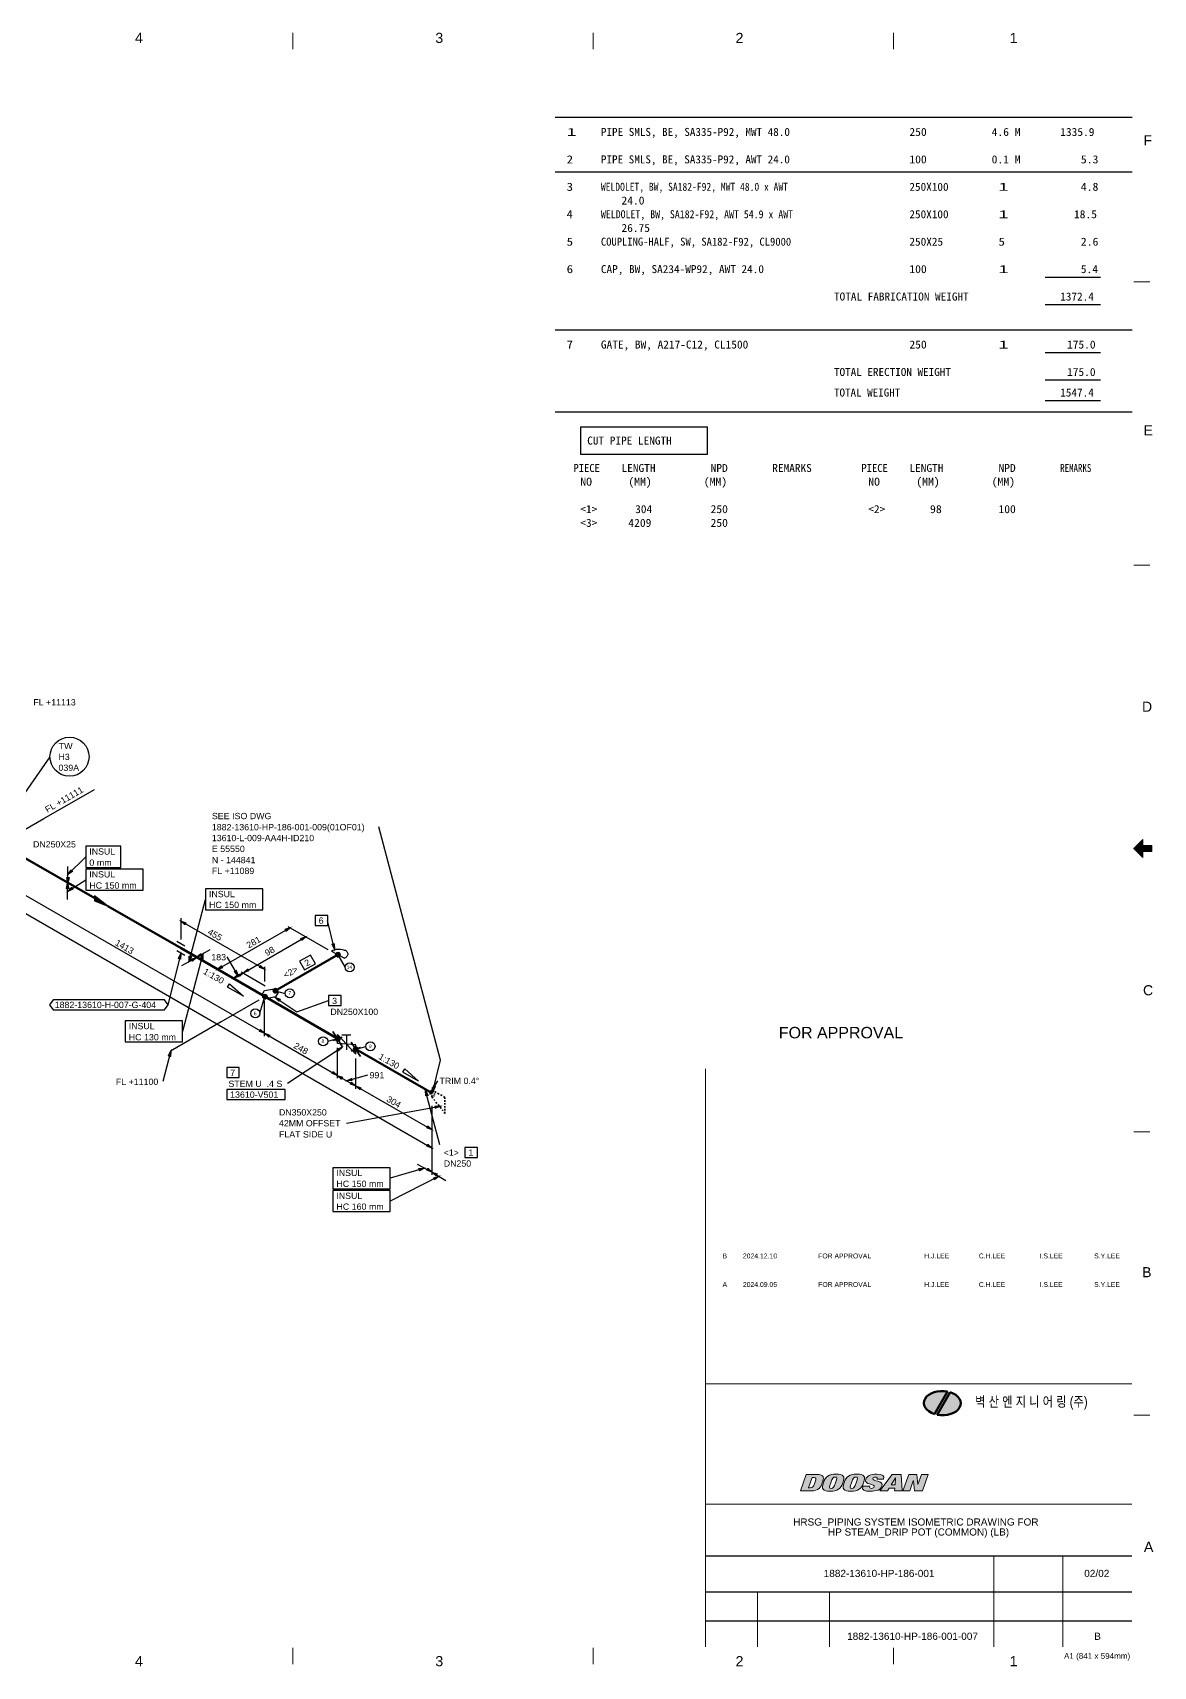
# Model space of a CAD drawing. Header units: inches. Extents: x 18 to 823, y 11 to 584.
# Drawn here: x 431 to 823, y 11 to 583 of the extents above; entities that cross this region are included whole.
import ezdxf
from ezdxf.enums import TextEntityAlignment as Align

# ---------------------------------------------------------------- set-up
doc = ezdxf.new("R2010")
doc.units = ezdxf.units.IN
doc.header["$MEASUREMENT"] = 0
for name, color, linetype in [('BG 0 -1', 7, 'Continuous'), ('BG happy form$0$TITLE-BOX', 7, 'Continuous'), ('BG VPORT', 7, 'Continuous'), ('DIMLINES', 7, 'Continuous'), ('DIMTEXT', 7, 'Continuous'), ('FITTINGS', 7, 'Continuous'), ('FRAME', 7, 'Continuous'), ('ISOTEXT', 7, 'Continuous'), ('MATLIST', 7, 'Continuous'), ('PIPE', 7, 'Continuous'), ('WELDS', 7, 'Continuous')]:
    doc.layers.add(name, color=color, linetype=linetype)
doc.styles.add('Arial', font='arial.ttf')
doc.styles.add('txt.shx', font='txt')

msp = doc.modelspace()

# ---------------------------------------------------------------- hatches: boundary and pattern name
at = {"layer": 'BG 0 -1', "linetype": 'ByBlock'}
for color, points in [(5, [(751.35, 107.39), (751.13, 107.43), (750.91, 107.47), (750.69, 107.5), (750.47, 107.52), (750.25, 107.54), (750.02, 107.56), (749.8, 107.57), (749.57, 107.57), (749.35, 107.57), (749.12, 107.57), (748.9, 107.56), (748.68, 107.54), (748.45, 107.52), (748.23, 107.5), (748.01, 107.47), (747.79, 107.43), (747.58, 107.39), (747.37, 107.35), (747.16, 107.3), (746.95, 107.24), (746.74, 107.18), (746.54, 107.12), (746.34, 107.05), (746.15, 106.98), (745.96, 106.9), (745.78, 106.82), (745.6, 106.73), (745.42, 106.64), (745.25, 106.55), (745.08, 106.45), (744.92, 106.35), (744.77, 106.24), (744.62, 106.13), (744.48, 106.02), (744.34, 105.91), (744.21, 105.79), (744.08, 105.67), (743.97, 105.54), (743.86, 105.41), (743.75, 105.28), (743.65, 105.15), (743.56, 105.02), (743.48, 104.88), (743.41, 104.74), (743.34, 104.6), (743.28, 104.46), (743.23, 104.32), (743.18, 104.18), (743.14, 104.03), (743.11, 103.89), (743.09, 103.74), (743.08, 103.59), (743.07, 103.45), (743.07, 103.3), (743.08, 103.15), (743.1, 103.01), (743.12, 102.86), (743.16, 102.71), (743.2, 102.57), (743.24, 102.42), (743.3, 102.28), (743.36, 102.14), (743.43, 102), (743.51, 101.86), (743.6, 101.72), (743.69, 101.59), (743.79, 101.45), (743.9, 101.32), (744.01, 101.2), (744.13, 101.07), (744.26, 100.95), (744.39, 100.83), (744.53, 100.71), (744.67, 100.6), (744.82, 100.49), (744.98, 100.38), (745.14, 100.28), (745.31, 100.18), (745.48, 100.08), (745.66, 99.99), (745.84, 99.9), (746.03, 99.82), (746.22, 99.74), (746.42, 99.66), (746.62, 99.59), (746.82, 99.53)]), (80, [(747.78, 99.29), (748, 99.25), (748.22, 99.21), (748.44, 99.18), (748.66, 99.16), (748.89, 99.14), (749.11, 99.12), (749.34, 99.11), (749.57, 99.11), (749.79, 99.11), (750.02, 99.12), (750.25, 99.13), (750.47, 99.14), (750.69, 99.17), (750.92, 99.19), (751.14, 99.23), (751.35, 99.26), (751.57, 99.3), (751.78, 99.35), (752, 99.4), (752.2, 99.46), (752.41, 99.52), (752.61, 99.59), (752.81, 99.66), (753, 99.73), (753.19, 99.81), (753.37, 99.9), (753.56, 99.99), (753.73, 100.08), (753.9, 100.17), (754.06, 100.27), (754.22, 100.38), (754.38, 100.49), (754.52, 100.6), (754.67, 100.71), (754.8, 100.83), (754.93, 100.95), (755.05, 101.07), (755.17, 101.2), (755.28, 101.33), (755.38, 101.46), (755.47, 101.6), (755.56, 101.73), (755.64, 101.87), (755.71, 102.01), (755.77, 102.15), (755.83, 102.29), (755.88, 102.44), (755.92, 102.58), (755.95, 102.73), (755.98, 102.88), (756, 103.02), (756.01, 103.17), (756.01, 103.32), (756, 103.47), (755.99, 103.62), (755.97, 103.76), (755.94, 103.91), (755.9, 104.06), (755.86, 104.2), (755.8, 104.35), (755.74, 104.49), (755.67, 104.63), (755.6, 104.77), (755.51, 104.91), (755.42, 105.05), (755.33, 105.18), (755.22, 105.32), (755.11, 105.45), (754.99, 105.57), (754.86, 105.7), (754.73, 105.82), (754.59, 105.94), (754.45, 106.05), (754.3, 106.17), (754.14, 106.27), (753.98, 106.38), (753.81, 106.48), (753.64, 106.58), (753.46, 106.67), (753.28, 106.76), (753.09, 106.85), (752.9, 106.93), (752.71, 107), (752.51, 107.08), (752.3, 107.14)])]:
    msp.add_hatch(color=color, dxfattribs=at).paths.add_polyline_path(points)
at = {"layer": 'BG 0 -1', "linetype": 'ByBlock', "true_color": 0x005bac}
h = msp.add_hatch(color=154, dxfattribs=at)
edge = h.paths.add_edge_path()
edge.add_spline(control_points=[(705.5, 78.38), (705.5, 78.38), (701.87, 78.38), (701.87, 78.38), (701.87, 78.38), (699.83, 72.62), (699.83, 72.62), (699.83, 72.62), (703.46, 72.62), (703.46, 72.62), (706.35, 72.62), (706.99, 73.99), (707.52, 75.5), (708.06, 77.01), (708.39, 78.38), (705.5, 78.38)], knot_values=[0, 0, 0, 0, 1, 1, 1, 2, 2, 2, 3, 3, 3, 4, 4, 4, 5, 5, 5, 5], degree=3, periodic=1)
edge = h.paths.add_edge_path(flags=0)
edge.add_spline(control_points=[(704.94, 75.5), (704.39, 73.94), (704.18, 73.7), (703.21, 73.7), (703.21, 73.7), (702.71, 73.7), (702.71, 73.7), (702.71, 73.7), (703.99, 77.3), (703.99, 77.3), (703.99, 77.3), (704.49, 77.3), (704.49, 77.3), (705.46, 77.3), (705.49, 77.06), (704.94, 75.5)], knot_values=[0, 0, 0, 0, 1, 1, 1, 2, 2, 2, 3, 3, 3, 4, 4, 4, 5, 5, 5, 5], degree=3, periodic=1)
h = msp.add_hatch(color=154, dxfattribs=at)
edge = h.paths.add_edge_path()
edge.add_spline(control_points=[(712.37, 78.49), (709.82, 78.49), (708.65, 77.65), (707.88, 75.5), (707.12, 73.34), (707.7, 72.5), (710.25, 72.5), (712.81, 72.5), (713.98, 73.34), (714.74, 75.5), (715.51, 77.65), (714.93, 78.49), (712.37, 78.49)], knot_values=[0, 0, 0, 0, 1, 1, 1, 2, 2, 2, 3, 3, 3, 4, 4, 4, 4], degree=3, periodic=1)
edge = h.paths.add_edge_path(flags=0)
edge.add_spline(control_points=[(712.16, 75.5), (711.61, 73.94), (711.38, 73.52), (710.61, 73.52), (709.85, 73.52), (709.91, 73.94), (710.47, 75.5), (711.02, 77.06), (711.25, 77.48), (712.01, 77.48), (712.78, 77.48), (712.71, 77.06), (712.16, 75.5)], knot_values=[0, 0, 0, 0, 1, 1, 1, 2, 2, 2, 3, 3, 3, 4, 4, 4, 4], degree=3, periodic=1)
h = msp.add_hatch(color=154, dxfattribs=at)
edge = h.paths.add_edge_path()
edge.add_spline(control_points=[(719.61, 78.49), (717.05, 78.49), (715.88, 77.65), (715.12, 75.5), (714.35, 73.34), (714.93, 72.5), (717.49, 72.5), (720.05, 72.5), (721.22, 73.34), (721.98, 75.5), (722.74, 77.65), (722.17, 78.49), (719.61, 78.49)], knot_values=[0, 0, 0, 0, 1, 1, 1, 2, 2, 2, 3, 3, 3, 4, 4, 4, 4], degree=3, periodic=1)
edge = h.paths.add_edge_path(flags=0)
edge.add_spline(control_points=[(719.4, 75.5), (718.85, 73.94), (718.62, 73.52), (717.85, 73.52), (717.08, 73.52), (717.15, 73.94), (717.7, 75.5), (718.25, 77.06), (718.48, 77.48), (719.25, 77.48), (720.02, 77.48), (719.95, 77.06), (719.4, 75.5)], knot_values=[0, 0, 0, 0, 1, 1, 1, 2, 2, 2, 3, 3, 3, 4, 4, 4, 4], degree=3, periodic=1)
h = msp.add_hatch(color=154, dxfattribs=at)
edge = h.paths.add_edge_path()
edge.add_spline(control_points=[(728.37, 74.28), (729.11, 76.39), (724.82, 75.83), (725.23, 76.97), (725.32, 77.23), (725.65, 77.48), (726.19, 77.48), (726.67, 77.48), (726.8, 77.19), (726.68, 76.85), (726.68, 76.85), (726.63, 76.72), (726.63, 76.72), (726.63, 76.72), (728.97, 76.72), (728.97, 76.72), (729.41, 77.95), (728.67, 78.49), (726.49, 78.49), (724.38, 78.49), (723.12, 77.86), (722.71, 76.69), (721.98, 74.65), (726.11, 75.22), (725.71, 74.08), (725.6, 73.76), (725.22, 73.52), (724.71, 73.52), (724.22, 73.52), (723.95, 73.7), (724.12, 74.19), (724.12, 74.19), (724.17, 74.33), (724.17, 74.33), (724.17, 74.33), (721.75, 74.33), (721.75, 74.33), (721.75, 74.33), (721.68, 74.13), (721.68, 74.13), (721.25, 72.93), (722.26, 72.5), (724.33, 72.5), (726.54, 72.5), (727.93, 73.05), (728.37, 74.28)], knot_values=[0, 0, 0, 0, 1, 1, 1, 2, 2, 2, 3, 3, 3, 4, 4, 4, 5, 5, 5, 6, 6, 6, 7, 7, 7, 8, 8, 8, 9, 9, 9, 10, 10, 10, 11, 11, 11, 12, 12, 12, 13, 13, 13, 14, 14, 14, 15, 15, 15, 15], degree=3, periodic=1)
h = msp.add_hatch(color=154, dxfattribs=at)
h.paths.add_polyline_path([(732, 78.38), (727.62, 72.62), (730.29, 72.62), (730.9, 73.62), (732.89, 73.62), (732.79, 72.62), (735.45, 72.62), (735.15, 78.38)])
h.paths.add_polyline_path([(732.99, 74.76), (731.59, 74.76), (733.15, 77.2), (733.17, 77.2)], flags=0)
msp.add_hatch(color=154, dxfattribs=at).paths.add_polyline_path([(742.24, 78.38), (740.99, 74.83), (740.96, 74.83), (740.6, 78.38), (737.8, 78.38), (735.76, 72.62), (738.1, 72.62), (739.36, 76.18), (739.39, 76.18), (739.8, 72.62), (742.54, 72.62), (744.59, 78.38)])
at = {"layer": 'DIMLINES', "linetype": 'Continuous'}
for points in [[(443, 287.24), (443.4, 285.32), (443.8, 287.24)], [(444.52, 289.88), (443.4, 288.28), (445, 289.4)], [(443.72, 283.4), (443.32, 285.32), (442.92, 283.4)], [(444.68, 283.8), (443.32, 282.44), (445.16, 283.16)], [(484.68, 271.48), (482.84, 272.12), (484.28, 270.84)], [(519.88, 268.52), (521.32, 269.8), (519.48, 269.16)], [(525.4, 265.32), (526.84, 266.6), (525, 265.96)], [(485.88, 259.8), (485.8, 257.88), (486.68, 259.64)], [(487, 258.04), (488.44, 259.32), (486.6, 258.68)], [(489.8, 260.6), (488.36, 259.32), (490.2, 259.96)], [(490.6, 258.68), (490.68, 260.6), (489.8, 258.84)], [(497.08, 256.36), (495.64, 255.08), (497.48, 255.72)], [(502.52, 253.08), (501.24, 251.96), (502.84, 252.52)], [(501.72, 254.36), (503, 252.92), (502.36, 254.76)], [(503.56, 252.76), (504.84, 253.88), (503.24, 253.32)], [(506.28, 255.24), (504.84, 253.96), (506.68, 254.6)], [(510.44, 255.8), (512.28, 255.16), (510.84, 256.44)], [(510.44, 233.4), (512.28, 232.76), (510.84, 234.04)], [(514.04, 232.12), (512.2, 232.76), (513.64, 231.48)], [(535.96, 218.68), (537.8, 218.04), (536.36, 219.32)], [(539.48, 217.4), (537.64, 218.04), (539.08, 216.76)], [(542.68, 217), (540.92, 216.12), (542.84, 216.28)], [(542.28, 215), (544.12, 214.36), (542.68, 215.64)], [(545.96, 213.72), (544.12, 214.36), (545.56, 213.08)], [(569.08, 199.64), (570.92, 199), (569.48, 200.28)], [(569.08, 193.24), (570.92, 192.6), (569.48, 193.88)], [(566.44, 184.68), (568.2, 185.56), (566.28, 185.4)], [(569.08, 184.84), (570.92, 184.2), (569.48, 185.48)], [(572.68, 183.56), (570.84, 184.2), (572.28, 182.92)], [(571.88, 181.56), (573.4, 182.76), (571.56, 182.2)]]:
    msp.add_hatch(color=2, dxfattribs=at).paths.add_polyline_path(points)
at = {"layer": 'ISOTEXT', "linetype": 'Continuous'}
for points in [[(535.88, 263.96), (536.68, 262.2), (536.6, 264.12)], [(482.84, 258.76), (482.92, 260.68), (482.12, 258.92)], [(517.72, 244.68), (515.88, 245.4), (517.24, 244.04)], [(479.32, 224.68), (479.48, 226.6), (478.6, 224.84)], [(538.12, 226.6), (539.48, 227.96), (537.64, 227.24)], [(569.48, 211), (568.6, 212.76), (568.76, 210.84)], [(571.48, 214.44), (570.84, 212.6), (572.12, 214.04)], [(571.08, 213.8), (571, 211.88), (571.8, 213.64)], [(572.04, 206.52), (573.88, 207.24), (571.96, 207.24)]]:
    msp.add_hatch(color=2, dxfattribs=at).paths.add_polyline_path(points)
at = {"layer": 'WELDS', "linetype": 'Continuous'}
h = msp.add_hatch(color=7, dxfattribs=at)
edge = h.paths.add_edge_path()
edge.add_arc((537.96, 260.28), 0.76, 0, 360)
h = msp.add_hatch(color=7, dxfattribs=at)
edge = h.paths.add_edge_path()
edge.add_arc((512.36, 245.56), 0.76, 0, 360)
h = msp.add_hatch(color=7, dxfattribs=at)
edge = h.paths.add_edge_path()
edge.add_arc((516.04, 247.64), 0.76, 0, 360)
h = msp.add_hatch(color=7, dxfattribs=at)
edge = h.paths.add_edge_path()
edge.add_arc((537.88, 230.84), 0.76, 0, 360)
h = msp.add_hatch(color=7, dxfattribs=at)
edge = h.paths.add_edge_path()
edge.add_arc((544.2, 227.16), 0.76, 0, 360)

# ---------------------------------------------------------------- linework, layer by layer
at = {"layer": 'BG 0 -1', "color": 7, "linetype": 'Continuous', "lineweight": 9}
for p, q in [((522.2, 577.17), (522.2, 582.83)), ((627.33, 577.17), (627.33, 582.83)), ((732.45, 577.17), (732.45, 582.83)), ((816.56, 495.71), (822.22, 495.71)), ((816.56, 396.57), (822.22, 396.57)), ((819.72, 300.61), (816.54, 297.43)), ((816.54, 297.43), (819.72, 294.24)), ((819.72, 294.26), (816.55, 297.43)), ((819.72, 294.38), (816.61, 297.5)), ((819.72, 294.51), (816.67, 297.56)), ((819.72, 294.63), (816.74, 297.62)), ((819.72, 294.76), (816.8, 297.68)), ((819.72, 294.88), (816.86, 297.75)), ((819.72, 295.01), (816.92, 297.81)), ((819.72, 295.13), (816.99, 297.87)), ((819.72, 295.26), (817.05, 297.93)), ((819.72, 295.38), (817.11, 298)), ((819.72, 295.51), (817.17, 298.06)), ((819.72, 295.63), (817.24, 298.12)), ((819.72, 295.76), (817.3, 298.18)), ((819.72, 295.88), (817.36, 298.25)), ((819.72, 296.01), (817.42, 298.31)), ((819.72, 296.13), (817.49, 298.37)), ((819.72, 296.26), (817.55, 298.43)), ((819.74, 296.37), (817.61, 298.5)), ((819.87, 296.37), (817.67, 298.56)), ((819.99, 296.37), (817.74, 298.62)), ((820.12, 296.37), (817.8, 298.68)), ((820.24, 296.37), (817.86, 298.75)), ((820.37, 296.37), (817.92, 298.81)), ((820.49, 296.37), (817.99, 298.87)), ((820.62, 296.37), (818.05, 298.93)), ((820.74, 296.37), (818.11, 299)), ((820.87, 296.37), (818.17, 299.06)), ((820.99, 296.37), (818.24, 299.12)), ((821.12, 296.37), (818.3, 299.18)), ((821.24, 296.37), (818.36, 299.25)), ((821.37, 296.37), (818.42, 299.31)), ((821.49, 296.37), (818.49, 299.37)), ((821.62, 296.37), (818.55, 299.43)), ((821.74, 296.37), (818.61, 299.5)), ((819.72, 298.51), (818.67, 299.56)), ((819.72, 298.63), (818.74, 299.62)), ((819.72, 298.76), (818.8, 299.68)), ((819.72, 298.88), (818.86, 299.75)), ((819.72, 299.01), (818.92, 299.81)), ((819.72, 299.13), (818.99, 299.87)), ((819.72, 299.26), (819.05, 299.93)), ((819.72, 299.38), (819.11, 300)), ((819.72, 299.51), (819.17, 300.06)), ((819.72, 299.63), (819.24, 300.12)), ((819.72, 299.76), (819.3, 300.18)), ((819.72, 299.89), (819.36, 300.25)), ((819.72, 300.01), (819.42, 300.31)), ((819.72, 300.14), (819.49, 300.37)), ((819.72, 300.26), (819.55, 300.43)), ((819.72, 300.39), (819.61, 300.5)), ((819.72, 300.51), (819.67, 300.56)), ((819.72, 298.49), (819.72, 300.61)), ((819.72, 298.49), (822.91, 298.49)), ((821.87, 296.37), (819.75, 298.49)), ((821.99, 296.37), (819.87, 298.49)), ((822.12, 296.37), (820, 298.49)), ((822.24, 296.37), (820.12, 298.49)), ((822.37, 296.37), (820.25, 298.49)), ((822.49, 296.37), (820.37, 298.49)), ((822.62, 296.37), (820.5, 298.49)), ((822.74, 296.37), (820.62, 298.49)), ((822.87, 296.37), (820.75, 298.49)), ((822.91, 296.45), (820.87, 298.49)), ((822.91, 296.58), (821, 298.49)), ((822.91, 296.7), (821.12, 298.49)), ((822.91, 296.83), (821.25, 298.49)), ((822.91, 296.95), (821.37, 298.49)), ((822.91, 297.08), (821.5, 298.49)), ((822.91, 297.2), (821.62, 298.49)), ((822.91, 297.33), (821.75, 298.49)), ((822.91, 297.45), (821.87, 298.49)), ((822.91, 297.58), (822, 298.49)), ((822.91, 297.7), (822.12, 298.49)), ((822.91, 297.83), (822.25, 298.49)), ((822.91, 297.95), (822.37, 298.49)), ((822.91, 298.08), (822.5, 298.49)), ((822.91, 298.2), (822.62, 298.49)), ((822.91, 298.33), (822.75, 298.49)), ((822.91, 298.45), (822.87, 298.49)), ((822.91, 298.49), (822.91, 296.37)), ((819.72, 294.24), (819.72, 296.37)), ((819.72, 296.37), (822.91, 296.37)), ((666.66, 220.36), (666.66, 18.11)), ((816.56, 198.28), (822.22, 198.28)), ((666.66, 110.04), (815.93, 110.04)), ((816.56, 99.14), (822.22, 99.14)), ((666.66, 68.03), (815.93, 68.03)), ((767.52, 49.88), (767.52, 18.11)), ((791.73, 49.88), (791.73, 18.11)), ((684.82, 37.27), (684.82, 18.11)), ((710.03, 37.27), (710.03, 18.11)), ((522.2, 17.68), (522.2, 12.02)), ((627.33, 17.68), (627.33, 12.02)), ((732.45, 17.68), (732.45, 12.02))]:
    msp.add_line(p, q, dxfattribs=at)
at = {"layer": 'BG 0 -1', "color": 7, "linetype": 'Continuous', "lineweight": 0}
for points in [[(751.35, 107.39), (751.13, 107.43), (750.91, 107.47), (750.69, 107.5), (750.47, 107.52), (750.25, 107.54), (750.02, 107.56), (749.8, 107.57), (749.57, 107.57), (749.35, 107.57), (749.12, 107.57), (748.9, 107.56), (748.68, 107.54), (748.45, 107.52), (748.23, 107.5), (748.01, 107.47), (747.79, 107.43), (747.58, 107.39), (747.37, 107.35), (747.16, 107.3), (746.95, 107.24), (746.74, 107.18), (746.54, 107.12), (746.34, 107.05), (746.15, 106.98), (745.96, 106.9), (745.78, 106.82), (745.6, 106.73), (745.42, 106.64), (745.25, 106.55), (745.08, 106.45), (744.92, 106.35), (744.77, 106.24), (744.62, 106.13), (744.48, 106.02), (744.34, 105.91), (744.21, 105.79), (744.08, 105.67), (743.97, 105.54), (743.86, 105.41), (743.75, 105.28), (743.65, 105.15), (743.56, 105.02), (743.48, 104.88), (743.41, 104.74), (743.34, 104.6), (743.28, 104.46), (743.23, 104.32), (743.18, 104.18), (743.14, 104.03), (743.11, 103.89), (743.09, 103.74), (743.08, 103.59), (743.07, 103.45), (743.07, 103.3), (743.08, 103.15), (743.1, 103.01), (743.12, 102.86), (743.16, 102.71), (743.2, 102.57), (743.24, 102.42), (743.3, 102.28), (743.36, 102.14), (743.43, 102), (743.51, 101.86), (743.6, 101.72), (743.69, 101.59), (743.79, 101.45), (743.9, 101.32), (744.01, 101.2), (744.13, 101.07), (744.26, 100.95), (744.39, 100.83), (744.53, 100.71), (744.67, 100.6), (744.82, 100.49), (744.98, 100.38), (745.14, 100.28), (745.31, 100.18), (745.48, 100.08), (745.66, 99.99), (745.84, 99.9), (746.03, 99.82), (746.22, 99.74), (746.42, 99.66), (746.62, 99.59), (746.82, 99.53)], [(747.78, 99.29), (748, 99.25), (748.22, 99.21), (748.44, 99.18), (748.66, 99.16), (748.89, 99.14), (749.11, 99.12), (749.34, 99.11), (749.57, 99.11), (749.79, 99.11), (750.02, 99.12), (750.25, 99.13), (750.47, 99.14), (750.69, 99.17), (750.92, 99.19), (751.14, 99.23), (751.35, 99.26), (751.57, 99.3), (751.78, 99.35), (752, 99.4), (752.2, 99.46), (752.41, 99.52), (752.61, 99.59), (752.81, 99.66), (753, 99.73), (753.19, 99.81), (753.37, 99.9), (753.56, 99.99), (753.73, 100.08), (753.9, 100.17), (754.06, 100.27), (754.22, 100.38), (754.38, 100.49), (754.52, 100.6), (754.67, 100.71), (754.8, 100.83), (754.93, 100.95), (755.05, 101.07), (755.17, 101.2), (755.28, 101.33), (755.38, 101.46), (755.47, 101.6), (755.56, 101.73), (755.64, 101.87), (755.71, 102.01), (755.77, 102.15), (755.83, 102.29), (755.88, 102.44), (755.92, 102.58), (755.95, 102.73), (755.98, 102.88), (756, 103.02), (756.01, 103.17), (756.01, 103.32), (756, 103.47), (755.99, 103.62), (755.97, 103.76), (755.94, 103.91), (755.9, 104.06), (755.86, 104.2), (755.8, 104.35), (755.74, 104.49), (755.67, 104.63), (755.6, 104.77), (755.51, 104.91), (755.42, 105.05), (755.33, 105.18), (755.22, 105.32), (755.11, 105.45), (754.99, 105.57), (754.86, 105.7), (754.73, 105.82), (754.59, 105.94), (754.45, 106.05), (754.3, 106.17), (754.14, 106.27), (753.98, 106.38), (753.81, 106.48), (753.64, 106.58), (753.46, 106.67), (753.28, 106.76), (753.09, 106.85), (752.9, 106.93), (752.71, 107), (752.51, 107.08), (752.3, 107.14)], [(732, 78.38), (727.62, 72.62), (730.29, 72.62), (730.9, 73.62), (732.89, 73.62), (732.79, 72.62), (735.45, 72.62), (735.15, 78.38)], [(732.99, 74.76), (731.59, 74.76), (733.15, 77.2), (733.17, 77.2)], [(742.24, 78.38), (740.99, 74.83), (740.96, 74.83), (740.6, 78.38), (737.8, 78.38), (735.76, 72.62), (738.1, 72.62), (739.36, 76.18), (739.39, 76.18), (739.8, 72.62), (742.54, 72.62), (744.59, 78.38)]]:
    msp.add_lwpolyline(points, close=True, dxfattribs=at)
for points, knots in [([(705.5, 78.38), (705.5, 78.38), (701.87, 78.38), (701.87, 78.38), (701.87, 78.38), (699.83, 72.62), (699.83, 72.62), (699.83, 72.62), (703.46, 72.62), (703.46, 72.62), (706.35, 72.62), (706.99, 73.99), (707.52, 75.5), (708.06, 77.01), (708.39, 78.38), (705.5, 78.38)], [0, 0, 0, 0, 1, 1, 1, 2, 2, 2, 3, 3, 3, 4, 4, 4, 5, 5, 5, 5]), ([(704.94, 75.5), (704.39, 73.94), (704.18, 73.7), (703.21, 73.7), (703.21, 73.7), (702.71, 73.7), (702.71, 73.7), (702.71, 73.7), (703.99, 77.3), (703.99, 77.3), (703.99, 77.3), (704.49, 77.3), (704.49, 77.3), (705.46, 77.3), (705.49, 77.06), (704.94, 75.5)], [0, 0, 0, 0, 1, 1, 1, 2, 2, 2, 3, 3, 3, 4, 4, 4, 5, 5, 5, 5]), ([(712.37, 78.49), (709.82, 78.49), (708.65, 77.65), (707.88, 75.5), (707.12, 73.34), (707.7, 72.5), (710.25, 72.5), (712.81, 72.5), (713.98, 73.34), (714.74, 75.5), (715.51, 77.65), (714.93, 78.49), (712.37, 78.49)], [0, 0, 0, 0, 1, 1, 1, 2, 2, 2, 3, 3, 3, 4, 4, 4, 4]), ([(712.16, 75.5), (711.61, 73.94), (711.38, 73.52), (710.61, 73.52), (709.85, 73.52), (709.91, 73.94), (710.47, 75.5), (711.02, 77.06), (711.25, 77.48), (712.01, 77.48), (712.78, 77.48), (712.71, 77.06), (712.16, 75.5)], [0, 0, 0, 0, 1, 1, 1, 2, 2, 2, 3, 3, 3, 4, 4, 4, 4]), ([(719.61, 78.49), (717.05, 78.49), (715.88, 77.65), (715.12, 75.5), (714.35, 73.34), (714.93, 72.5), (717.49, 72.5), (720.05, 72.5), (721.22, 73.34), (721.98, 75.5), (722.74, 77.65), (722.17, 78.49), (719.61, 78.49)], [0, 0, 0, 0, 1, 1, 1, 2, 2, 2, 3, 3, 3, 4, 4, 4, 4]), ([(719.4, 75.5), (718.85, 73.94), (718.62, 73.52), (717.85, 73.52), (717.08, 73.52), (717.15, 73.94), (717.7, 75.5), (718.25, 77.06), (718.48, 77.48), (719.25, 77.48), (720.02, 77.48), (719.95, 77.06), (719.4, 75.5)], [0, 0, 0, 0, 1, 1, 1, 2, 2, 2, 3, 3, 3, 4, 4, 4, 4]), ([(728.37, 74.28), (729.11, 76.39), (724.82, 75.83), (725.23, 76.97), (725.32, 77.23), (725.65, 77.48), (726.19, 77.48), (726.67, 77.48), (726.8, 77.19), (726.68, 76.85), (726.68, 76.85), (726.63, 76.72), (726.63, 76.72), (726.63, 76.72), (728.97, 76.72), (728.97, 76.72), (729.41, 77.95), (728.67, 78.49), (726.49, 78.49), (724.38, 78.49), (723.12, 77.86), (722.71, 76.69), (721.98, 74.65), (726.11, 75.22), (725.71, 74.08), (725.6, 73.76), (725.22, 73.52), (724.71, 73.52), (724.22, 73.52), (723.95, 73.7), (724.12, 74.19), (724.12, 74.19), (724.17, 74.33), (724.17, 74.33), (724.17, 74.33), (721.75, 74.33), (721.75, 74.33), (721.75, 74.33), (721.68, 74.13), (721.68, 74.13), (721.25, 72.93), (722.26, 72.5), (724.33, 72.5), (726.54, 72.5), (727.93, 73.05), (728.37, 74.28)], [0, 0, 0, 0, 1, 1, 1, 2, 2, 2, 3, 3, 3, 4, 4, 4, 5, 5, 5, 6, 6, 6, 7, 7, 7, 8, 8, 8, 9, 9, 9, 10, 10, 10, 11, 11, 11, 12, 12, 12, 13, 13, 13, 14, 14, 14, 15, 15, 15, 15])]:
    msp.add_open_spline(points, degree=3, knots=knots, dxfattribs=at)
at = {"layer": 'BG happy form$0$TITLE-BOX', "color": 5, "linetype": 'Continuous', "lineweight": 100}
msp.add_line((746.82, 99.53), (751.35, 107.39), dxfattribs=at)
at = {"layer": 'BG happy form$0$TITLE-BOX', "color": 80, "linetype": 'Continuous', "lineweight": 100}
msp.add_line((747.78, 99.29), (752.3, 107.14), dxfattribs=at)
at = {"layer": 'BG happy form$0$TITLE-BOX', "color": 5, "linetype": 'Continuous', "lineweight": 100}
msp.add_ellipse((749.54, 103.34), major_axis=(6.47, -0.1), ratio=0.654054, start_param=1.298066, end_param=4.288804, dxfattribs=at)
at = {"layer": 'BG happy form$0$TITLE-BOX', "color": 80, "linetype": 'Continuous', "lineweight": 100}
msp.add_ellipse((749.54, 103.34), major_axis=(-6.47, 0.1), ratio=0.654054, start_param=1.305326, end_param=4.281544, dxfattribs=at)
at = {"layer": 'BG VPORT', "color": 7, "linetype": 'Continuous', "lineweight": 25}
for p, q in [((666.66, 49.88), (815.93, 49.88)), ((666.66, 37.27), (815.93, 37.27)), ((666.66, 27.18), (815.93, 27.18))]:
    msp.add_line(p, q, dxfattribs=at)
at = {"layer": 'DIMLINES', "color": 2, "linetype": 'Continuous', "lineweight": 30}
for p, q in [((81.72, 474.6), (570.92, 192.6)), ((434.92, 307.88), (452.68, 318.12)), ((421.72, 300.28), (434.92, 307.88)), ((461.88, 298.2), (449.64, 298.2)), ((449.64, 298.2), (449.64, 290.84)), ((461.88, 290.84), (461.88, 298.2)), ((443.4, 288.28), (449.64, 294.52)), ((419.48, 286.28), (512.28, 232.76)), ((443.4, 285.32), (443, 287.24)), ((443, 287.24), (443.8, 287.24)), ((443.32, 282.44), (449.64, 286.52)), ((443.4, 285.32), (443.4, 291.08)), ((443.4, 288.28), (444.52, 289.88)), ((445, 289.4), (443.4, 288.28)), ((443.8, 287.24), (443.4, 285.32)), ((444.52, 289.88), (445, 289.4)), ((449.64, 290.84), (461.88, 290.84)), ((469.72, 290.2), (449.64, 290.2)), ((449.64, 290.2), (449.64, 282.84)), ((469.72, 282.84), (469.72, 290.2)), ((444.12, 284.84), (442.52, 285.72)), ((444.12, 284.84), (442.52, 285.72)), ((442.92, 283.4), (443.32, 285.32)), ((443.72, 283.4), (442.92, 283.4)), ((443.32, 285.32), (443.72, 283.4)), ((443.32, 279.56), (443.32, 285.32)), ((443.32, 282.44), (444.68, 283.8)), ((445.16, 283.16), (443.32, 282.44)), ((444.68, 283.8), (445.16, 283.16)), ((449.64, 282.84), (469.72, 282.84)), ((511.64, 283.32), (491.56, 283.32)), ((491.56, 283.32), (491.56, 275.96)), ((511.64, 275.96), (511.64, 283.32)), ((485.8, 257.88), (491.56, 279.64)), ((491.56, 275.96), (511.64, 275.96)), ((482.84, 272.12), (484.68, 271.48)), ((484.28, 270.84), (482.84, 272.12)), ((482.84, 272.12), (512.28, 255.16)), ((482.92, 273), (482.92, 265.64)), ((484.68, 271.48), (484.28, 270.84)), ((495.64, 255.08), (521.32, 269.8)), ((519.48, 269.16), (521.32, 269.8)), ((519.88, 268.52), (519.48, 269.16)), ((521.32, 269.8), (519.88, 268.52)), ((520.44, 270.12), (534.36, 262.04)), ((504.84, 253.96), (526.84, 266.6)), ((525, 265.96), (526.84, 266.6)), ((525.4, 265.32), (525, 265.96)), ((526.84, 266.6), (525.4, 265.32)), ((483.32, 256.44), (488.44, 259.32)), ((490.68, 260.6), (483.48, 233.4)), ((485.8, 257.88), (485.88, 259.8)), ((486.68, 259.64), (485.8, 257.88)), ((485.88, 259.8), (486.68, 259.64)), ((486.6, 258.68), (488.44, 259.32)), ((487, 258.04), (486.6, 258.68)), ((488.44, 259.32), (487, 258.04)), ((487.64, 259.72), (489.24, 258.84)), ((488.36, 259.32), (493.24, 262.12)), ((488.36, 259.32), (489.8, 260.6)), ((490.2, 259.96), (488.36, 259.32)), ((489.8, 260.6), (490.2, 259.96)), ((489.8, 258.84), (490.68, 260.6)), ((490.6, 258.68), (489.8, 258.84)), ((490.68, 260.6), (490.6, 258.68)), ((503, 252.92), (499.16, 259.48)), ((495.64, 255.08), (497.08, 256.36)), ((497.48, 255.72), (495.64, 255.08)), ((497.08, 256.36), (497.48, 255.72)), ((501.24, 251.96), (504.84, 253.88)), ((501.24, 251.96), (502.52, 253.08)), ((502.84, 252.52), (501.24, 251.96)), ((501.72, 254.36), (502.36, 254.76)), ((503, 252.92), (501.72, 254.36)), ((502.36, 254.76), (503, 252.92)), ((502.52, 253.08), (502.84, 252.52)), ((503.24, 253.32), (504.84, 253.88)), ((503.56, 252.76), (503.24, 253.32)), ((504.84, 253.88), (503.56, 252.76)), ((504.04, 254.28), (512.52, 249.4)), ((504.84, 253.96), (506.28, 255.24)), ((506.68, 254.6), (504.84, 253.96)), ((506.28, 255.24), (506.68, 254.6)), ((510.44, 255.8), (510.84, 256.44)), ((512.28, 255.16), (510.44, 255.8)), ((510.84, 256.44), (512.28, 255.16)), ((512.28, 256.04), (512.28, 250.92)), ((510.28, 244.36), (497.08, 236.76)), ((512.28, 231.72), (512.28, 244.28)), ((483.56, 237.08), (463.48, 237.08)), ((463.48, 237.08), (463.48, 229.72)), ((497.08, 236.76), (479.32, 226.52)), ((483.56, 229.72), (483.56, 237.08)), ((463.48, 229.72), (483.56, 229.72)), ((510.44, 233.4), (510.84, 234.04)), ((512.28, 232.76), (510.44, 233.4)), ((510.84, 234.04), (512.28, 232.76)), ((512.2, 232.76), (514.04, 232.12)), ((513.64, 231.48), (512.2, 232.76)), ((512.2, 232.76), (537.8, 218.04)), ((514.04, 232.12), (513.64, 231.48)), ((537.8, 217.08), (537.8, 227.64)), ((544.2, 213.32), (544.2, 223.96)), ((535.96, 218.68), (536.36, 219.32)), ((537.8, 218.04), (535.96, 218.68)), ((536.36, 219.32), (537.8, 218.04)), ((537.64, 218.04), (539.48, 217.4)), ((539.08, 216.76), (537.64, 218.04)), ((537.64, 218.04), (544.12, 214.36)), ((539.48, 217.4), (539.08, 216.76)), ((540.92, 216.12), (548.36, 218.2)), ((540.92, 216.12), (542.68, 217)), ((542.84, 216.28), (540.92, 216.12)), ((542.28, 215), (542.68, 215.64)), ((544.12, 214.36), (542.28, 215)), ((542.68, 217), (542.84, 216.28)), ((542.68, 215.64), (544.12, 214.36)), ((544.12, 214.36), (545.96, 213.72)), ((545.56, 213.08), (544.12, 214.36)), ((544.12, 214.36), (570.92, 199)), ((545.96, 213.72), (545.56, 213.08)), ((570.92, 183.24), (570.92, 207.4)), ((569.08, 199.64), (569.48, 200.28)), ((569.48, 200.28), (570.92, 199)), ((570.92, 199), (569.08, 199.64)), ((569.08, 193.24), (569.48, 193.88)), ((570.92, 192.6), (569.08, 193.24)), ((569.48, 193.88), (570.92, 192.6)), ((556.28, 185.72), (536.2, 185.72)), ((536.2, 185.72), (536.2, 178.36)), ((568.2, 185.56), (556.2, 182.04)), ((556.28, 178.36), (556.28, 185.72)), ((565.72, 186.92), (570.92, 184.2)), ((566.28, 185.4), (568.2, 185.56)), ((566.44, 184.68), (566.28, 185.4)), ((568.2, 185.56), (566.44, 184.68)), ((569.08, 184.84), (569.48, 185.48)), ((570.92, 184.2), (569.08, 184.84)), ((569.48, 185.48), (570.92, 184.2)), ((570.84, 184.2), (572.68, 183.56)), ((572.28, 182.92), (570.84, 184.2)), ((570.84, 184.2), (575.72, 181.24)), ((572.68, 183.56), (572.28, 182.92)), ((536.2, 178.36), (556.28, 178.36)), ((556.28, 177.72), (536.2, 177.72)), ((536.2, 177.72), (536.2, 170.36)), ((573.4, 182.76), (556.2, 174.04)), ((556.28, 170.36), (556.28, 177.72)), ((571.56, 182.2), (573.4, 182.76)), ((571.88, 181.56), (571.56, 182.2)), ((573.4, 182.76), (571.88, 181.56)), ((536.2, 170.36), (556.28, 170.36))]:
    msp.add_line(p, q, dxfattribs=at)
at = {"layer": 'DIMLINES', "color": 2, "linetype": 'Continuous', "lineweight": 30, "const_width": 0.3}
for points in [[(443.72, 283.4), (443.32, 285.32), (442.92, 283.4)], [(444.52, 289.88), (443.4, 288.28), (445, 289.4)], [(443, 287.24), (443.4, 285.32), (443.8, 287.24)], [(444.68, 283.8), (443.32, 282.44), (445.16, 283.16)], [(484.68, 271.48), (482.84, 272.12), (484.28, 270.84)], [(519.88, 268.52), (521.32, 269.8), (519.48, 269.16)], [(525.4, 265.32), (526.84, 266.6), (525, 265.96)], [(485.88, 259.8), (485.8, 257.88), (486.68, 259.64)], [(487, 258.04), (488.44, 259.32), (486.6, 258.68)], [(489.8, 260.6), (488.36, 259.32), (490.2, 259.96)], [(490.6, 258.68), (490.68, 260.6), (489.8, 258.84)], [(497.08, 256.36), (495.64, 255.08), (497.48, 255.72)], [(502.52, 253.08), (501.24, 251.96), (502.84, 252.52)], [(501.72, 254.36), (503, 252.92), (502.36, 254.76)], [(503.56, 252.76), (504.84, 253.88), (503.24, 253.32)], [(506.28, 255.24), (504.84, 253.96), (506.68, 254.6)], [(510.44, 255.8), (512.28, 255.16), (510.84, 256.44)], [(510.44, 233.4), (512.28, 232.76), (510.84, 234.04)], [(514.04, 232.12), (512.2, 232.76), (513.64, 231.48)], [(535.96, 218.68), (537.8, 218.04), (536.36, 219.32)], [(539.48, 217.4), (537.64, 218.04), (539.08, 216.76)], [(542.68, 217), (540.92, 216.12), (542.84, 216.28)], [(542.28, 215), (544.12, 214.36), (542.68, 215.64)], [(545.96, 213.72), (544.12, 214.36), (545.56, 213.08)], [(569.08, 199.64), (570.92, 199), (569.48, 200.28)], [(569.08, 193.24), (570.92, 192.6), (569.48, 193.88)], [(566.44, 184.68), (568.2, 185.56), (566.28, 185.4)], [(569.08, 184.84), (570.92, 184.2), (569.48, 185.48)], [(572.68, 183.56), (570.84, 184.2), (572.28, 182.92)], [(571.88, 181.56), (573.4, 182.76), (571.56, 182.2)]]:
    msp.add_lwpolyline(points, close=True, dxfattribs=at)
at = {"layer": 'FITTINGS', "color": 7, "linetype": 'Continuous', "lineweight": 30}
for p, q in [((457.4, 277.3), (452.7, 280.9)), ((452.7, 280.9), (452.7, 279.1)), ((457.4, 277.3), (452.7, 280.7)), ((452.7, 280.7), (452.7, 279.2)), ((457, 277.5), (452.7, 280.6)), ((452.7, 280.6), (452.7, 279.3)), ((456.6, 277.8), (452.7, 280.5)), ((452.7, 280.5), (452.7, 279.4)), ((456.1, 278), (452.7, 280.4)), ((452.7, 280.4), (452.7, 279.5)), ((455.6, 278.2), (452.7, 280.3)), ((452.7, 280.3), (452.7, 279.7)), ((455.2, 278.6), (452.7, 280.2)), ((452.7, 280.2), (452.7, 279.8)), ((454.8, 278.8), (452.7, 280.1)), ((452.7, 280.1), (452.7, 279.9)), ((452.7, 279.9), (454.3, 279)), ((454.3, 279), (452.7, 279.9)), ((452.7, 279.8), (454.8, 278.8)), ((452.7, 279.7), (455.2, 278.6)), ((452.7, 279.5), (455.6, 278.2)), ((452.7, 279.4), (456.1, 278)), ((452.7, 279.3), (456.6, 277.8)), ((452.7, 279.2), (457, 277.5)), ((452.7, 279.1), (457.4, 277.3))]:
    msp.add_line(p, q, dxfattribs=at)
at = {"layer": 'FRAME', "color": 2, "linetype": 'Continuous', "lineweight": 30}
for p, q in [((499.32, 248.92), (499.96, 250.12)), ((504.84, 245.8), (499.32, 248.92)), ((499.96, 250.12), (504.84, 245.8)), ((560.68, 219.16), (561.32, 220.36)), ((566.2, 216.04), (560.68, 219.16)), ((561.32, 220.36), (566.2, 216.04))]:
    msp.add_line(p, q, dxfattribs=at)
at = {"layer": 'ISOTEXT', "color": 2, "linetype": 'Continuous', "lineweight": 30}
for p, q in [((422.84, 308.92), (437.16, 329.56)), ((573.88, 223.4), (552.28, 305)), ((534.36, 274.04), (529.96, 274.04)), ((529.96, 274.04), (529.96, 270.52)), ((529.96, 270.52), (534.36, 270.52)), ((536.68, 262.2), (534.28, 272.28)), ((534.36, 270.52), (534.36, 274.04)), ((535.88, 263.96), (536.6, 264.12)), ((536.68, 262.2), (535.88, 263.96)), ((536.6, 264.12), (536.68, 262.2)), ((482.92, 260.68), (478.44, 242.76)), ((482.12, 258.92), (482.92, 260.68)), ((482.84, 258.76), (482.12, 258.92)), ((482.92, 260.68), (482.84, 258.76)), ((528.28, 260.12), (524.52, 258.04)), ((524.52, 258.04), (526.28, 255)), ((530.04, 257.08), (528.28, 260.12)), ((537.88, 260.28), (540.44, 255.8)), ((526.28, 255), (530.04, 257.08)), ((515.96, 247.64), (519.48, 246.68)), ((539.08, 245.96), (534.68, 245.96)), ((534.68, 245.96), (534.68, 242.44)), ((539.08, 242.44), (539.08, 245.96)), ((438.2, 244.52), (436.92, 242.76)), ((436.92, 242.76), (438.2, 241)), ((477.24, 244.52), (438.2, 244.52)), ((438.2, 241), (477.24, 241)), ((478.52, 242.76), (477.24, 244.52)), ((477.24, 241), (478.52, 242.76)), ((512.28, 245.56), (510.52, 239.64)), ((515.88, 245.4), (523.56, 240.28)), ((515.88, 245.4), (517.72, 244.68)), ((517.24, 244.04), (515.88, 245.4)), ((517.72, 244.68), (517.24, 244.04)), ((523.56, 240.28), (534.68, 244.2)), ((534.68, 242.44), (539.08, 242.44)), ((537.8, 230.84), (534.28, 229.88)), ((479.48, 226.6), (476.6, 215.88)), ((478.6, 224.84), (479.48, 226.6)), ((479.32, 224.68), (478.6, 224.84)), ((479.48, 226.6), (479.32, 224.68)), ((539.48, 227.96), (520.28, 215.16)), ((537.64, 227.24), (539.48, 227.96)), ((538.12, 226.6), (537.64, 227.24)), ((539.48, 227.96), (538.12, 226.6)), ((544.2, 227.16), (547.72, 228.12)), ((571, 211.88), (573.88, 223.4)), ((503.4, 220.76), (499, 220.76)), ((499, 220.76), (499, 217.24)), ((503.4, 217.24), (503.4, 220.76)), ((499, 217.24), (503.4, 217.24)), ((519.48, 213.08), (499, 213.08)), ((499, 213.08), (499, 209.56)), ((519.48, 209.56), (519.48, 213.08)), ((568.6, 212.76), (569.48, 211)), ((568.76, 210.84), (568.6, 212.76)), ((573.64, 193.72), (568.6, 212.76)), ((570.84, 212.6), (572.92, 216.12)), ((570.84, 212.6), (571.48, 214.44)), ((572.12, 214.04), (570.84, 212.6)), ((571, 211.88), (571.08, 213.8)), ((571.8, 213.64), (571, 211.88)), ((571.08, 213.8), (571.8, 213.64)), ((571.48, 214.44), (572.12, 214.04)), ((499, 209.56), (519.48, 209.56)), ((540.92, 201.32), (573.88, 207.24)), ((569.48, 211), (568.76, 210.84)), ((572.04, 206.52), (571.96, 207.24)), ((571.96, 207.24), (573.88, 207.24)), ((573.88, 207.24), (572.04, 206.52)), ((586.76, 192.84), (582.36, 192.84)), ((582.36, 192.84), (582.36, 189.32)), ((582.36, 189.32), (586.76, 189.32)), ((586.76, 189.32), (586.76, 192.84))]:
    msp.add_line(p, q, dxfattribs=at)
at = {"layer": 'ISOTEXT', "color": 2, "linetype": 'Continuous', "lineweight": 30, "const_width": 0.3}
for points in [[(535.88, 263.96), (536.68, 262.2), (536.6, 264.12)], [(482.84, 258.76), (482.92, 260.68), (482.12, 258.92)], [(517.72, 244.68), (515.88, 245.4), (517.24, 244.04)], [(479.32, 224.68), (479.48, 226.6), (478.6, 224.84)], [(538.12, 226.6), (539.48, 227.96), (537.64, 227.24)], [(569.48, 211), (568.6, 212.76), (568.76, 210.84)], [(571.48, 214.44), (570.84, 212.6), (572.12, 214.04)], [(571.08, 213.8), (571, 211.88), (571.8, 213.64)], [(572.04, 206.52), (573.88, 207.24), (571.96, 207.24)]]:
    msp.add_lwpolyline(points, close=True, dxfattribs=at)
at = {"layer": 'ISOTEXT', "color": 2, "linetype": 'Continuous', "lineweight": 30}
for centre, radius in [((443.96, 329.56), 6.84), ((542.04, 255.88), 1.6), ((521.08, 246.76), 1.6), ((509, 239.72), 1.6), ((532.76, 229.96), 1.6), ((549.32, 228.2), 1.6)]:
    msp.add_circle(centre, radius, dxfattribs=at)
at = {"layer": 'MATLIST', "color": 2, "linetype": 'Continuous', "lineweight": 30}
for p, q in [((614, 553.4), (816, 553.4)), ((614, 534.2), (816, 534.2)), ((785.5, 497.4), (804.9, 497.4)), ((785.5, 487.8), (804.9, 487.8)), ((614, 479), (816, 479)), ((785.5, 471), (804.9, 471)), ((785.5, 461.4), (804.9, 461.4)), ((785.5, 454.2), (804.9, 454.2)), ((614, 450.2), (816, 450.2)), ((622.8, 445), (667.3, 445)), ((622.8, 445), (622.8, 435.4)), ((667.3, 435.4), (667.3, 445)), ((622.8, 435.4), (667.3, 435.4))]:
    msp.add_line(p, q, dxfattribs=at)
at = {"layer": 'PIPE', "color": 7, "linetype": 'Continuous', "lineweight": 50}
for p, q in [((452.8, 280), (419.6, 299.1)), ((483, 262.5), (457.4, 277.3)), ((512.4, 245.6), (483, 262.5)), ((516, 247.6), (538, 260.3)), ((537.9, 230.8), (512.4, 245.6)), ((570.9, 211.8), (544.2, 227.2))]:
    msp.add_line(p, q, dxfattribs=at)
at = {"layer": 'PIPE', "color": 7, "linetype": 'Continuous', "lineweight": 35}
for p, q in [((570.1, 212.6), (570, 212.2)), ((570.1, 211.8), (570.3, 211.4)), ((570.7, 212.6), (570.3, 212.7)), ((570.8, 212.5), (570.8, 213)), ((570.8, 213), (571.3, 212.7)), ((570.8, 211.5), (570.8, 212)), ((571.4, 212.2), (571, 212.5)), ((571.8, 211.3), (571.7, 211.7)), ((571.8, 212.4), (572.3, 212.1)), ((572.8, 211.8), (573.4, 211.5)), ((570.7, 211), (571, 210.8)), ((570.8, 210.6), (570.8, 211)), ((571.2, 210.1), (570.8, 210.6)), ((571.4, 210.8), (571.7, 211)), ((571.9, 209.2), (571.5, 209.6)), ((572.6, 208.2), (572.2, 208.7)), ((573.4, 207.4), (573, 207.8)), ((574.1, 206.5), (573.7, 207)), ((573.8, 211.2), (574.4, 211)), ((574.8, 205.6), (574.4, 206)), ((574.9, 210.6), (575.4, 210.3)), ((575.4, 210.3), (575.4, 209.8)), ((575.4, 209.4), (575.4, 208.8)), ((575.4, 208.3), (575.4, 207.8)), ((575.4, 207.3), (575.4, 206.8)), ((575.4, 206.3), (575.4, 205.8)), ((575.4, 204.7), (575.1, 205.1)), ((575.4, 205.3), (575.4, 204.7))]:
    msp.add_line(p, q, dxfattribs=at)
at = {"layer": 'WELDS', "color": 7, "linetype": 'Continuous', "lineweight": 25}
for p, q in [((484.3, 263.3), (481.5, 264.9)), ((481.5, 261.7), (484.3, 260.1)), ((535.7, 261.5), (536.2, 261.8)), ((535.7, 261.5), (540.2, 259)), ((536.2, 261.8), (536.8, 262)), ((536.8, 262), (537.4, 262.2)), ((537.4, 262.2), (538.2, 262.2)), ((538.2, 262.2), (538.8, 262.2)), ((538.8, 262.2), (539.5, 262.1)), ((539.5, 262.1), (540.1, 261.9)), ((540.1, 261.9), (540.6, 261.8)), ((540.6, 259.2), (540.2, 259)), ((540.6, 261.8), (541, 261.4)), ((541, 259.6), (540.6, 259.2)), ((541, 261.4), (541.2, 261.1)), ((541.2, 259.9), (541, 259.6)), ((541.2, 261.1), (541.4, 260.7)), ((541.4, 260.3), (541.2, 259.9)), ((541.4, 260.7), (541.4, 260.3)), ((511.3, 246.1), (512.2, 247.7)), ((512.3, 245.5), (511.3, 246.1)), ((512.2, 247.7), (515, 248.2)), ((515, 248.2), (517, 247)), ((517, 247), (516.1, 245.5)), ((513.4, 245), (512.3, 245.5)), ((516.1, 245.5), (513.4, 245)), ((537.8, 229.2), (537.8, 232.4)), ((537.8, 232.4), (544.2, 225.5)), ((544.2, 228.7), (537.8, 229.2)), ((539.3, 232.2), (542.5, 232.2)), ((541, 227), (541, 232.2)), ((544.2, 227.1), (544.2, 228.7)), ((544.2, 225.5), (544.2, 227.1))]:
    msp.add_line(p, q, dxfattribs=at)
at = {"layer": 'WELDS', "color": 7, "linetype": 'Continuous', "lineweight": 35}
for p, q in [((539.4, 228.2), (536.2, 233.4)), ((539.4, 231.4), (536.2, 230.2)), ((545.8, 224.6), (542.6, 229.7)), ((545.8, 227.8), (542.6, 226.5))]:
    msp.add_line(p, q, dxfattribs=at)
for centre in [(537.96, 260.28), (537.96, 260.28), (512.36, 245.56), (512.36, 245.56), (516.04, 247.64), (516.04, 247.64), (537.88, 230.84), (537.88, 230.84), (544.2, 227.16), (544.2, 227.16)]:
    msp.add_circle(centre, 0.76, dxfattribs=at)

# ---------------------------------------------------------------- texts
at = {"layer": 'BG 0 -1', "color": 7, "style": 'Arial'}
for s, height, width, p in [('4', 3.54, 1.008516, (468.28, 581.12)), ('3', 3.54, 1.008516, (573.41, 581.12)), ('2', 3.54, 1.008516, (678.53, 581.12)), ('1', 3.54, 1.008516, (774.48, 581.1)), ('4', 3.54, 1.008516, (468.28, 13.05)), ('3', 3.54, 1.008516, (573.41, 13.05)), ('2', 3.54, 1.008516, (678.53, 13.05)), ('1', 3.54, 1.008516, (774.48, 13.05)), ('A1 (841 x 594mm)', 2, 1.007335, (803.72, 14.61))]:
    msp.add_text(s, height=height, dxfattribs=dict(at, width=width)).set_placement(p, align=Align.MIDDLE)
for s, height, width, p in [('F', 3.54, 0.993934, (819.94, 543.5)), ('E', 3.54, 1.004063, (819.91, 442.02)), ('D', 3.54, 0.992063, (819.44, 345.28)), ('C', 3.54, 0.992063, (819.79, 246.06)), ('B ', 3.537, 1.005373, (819.44, 147.39)), ('벽 산 엔 지 니 어 링 (주)', 3.5574, 0.808848, (761.03, 102.08)), ('A', 3.54, 1.004063, (820.1, 51.29))]:
    msp.add_text(s, height=height, dxfattribs=dict(at, width=width)).set_placement(p)
at = {"layer": 'DIMLINES', "color": 2, "style": 'Arial'}
for s, width, p in [('INSUL', 0.999439, (450.9, 295.3)), ('0 mm', 1.021552, (450.9, 291.4)), ('INSUL', 0.999439, (450.9, 287.3)), ('HC 150 mm', 1.010172, (450.9, 283.4)), ('INSUL', 0.999439, (492.8, 280.4)), ('HC 150 mm', 1.010172, (492.8, 276.6)), ('INSUL', 0.999439, (464.7, 234.2)), ('HC 130 mm', 1.010172, (464.7, 230.3)), ('INSUL', 0.999439, (537.4, 182.8)), ('HC 150 mm', 1.010172, (537.4, 179)), ('HC 160 mm', 1.010172, (537.4, 171)), ('INSUL', 0.999439, (537.4, 174.8))]:
    msp.add_text(s, height=2.2, dxfattribs=dict(at, width=width)).set_placement(p)
at = {"layer": 'DIMTEXT', "color": 2, "style": 'Arial', "width": 1.008516}
for s, rotation, p in [('455', 330, (492.1, 267.6)), ('1413', 330, (459.7, 263.8)), ('281', 30, (506.7, 262.4)), ('98', 30, (513.1, 259.7)), ('248', 330, (522.2, 227.8)), ('304', 330, (554.7, 209.1))]:
    msp.add_text(s, height=2.2, rotation=rotation, dxfattribs=at).set_placement(p)
for s, p in [('183', (493.6, 258.3)), ('991', (549, 217))]:
    msp.add_text(s, height=2.2, dxfattribs=at).set_placement(p)
at = {"layer": 'FRAME', "color": 2, "style": 'Arial'}
for s, height, width, p in [('FOR APPROVAL', 4, 1.000881, (692.3, 231)), ('B', 1.7, 1.004063, (672.6, 154)), ('2024.12.10', 1.7, 1.008516, (679.7, 154)), ('FOR APPROVAL', 1.7, 1.000881, (706.1, 154)), ('H.J.LEE', 1.7, 1.002038, (743.2, 154)), ('C.H.LEE', 1.7, 1.000881, (762.3, 154)), ('I.S.LEE', 1.7, 1.005888, (783.6, 154)), ('S.Y.LEE', 1.7, 1.001253, (802.7, 154)), ('A', 1.7, 1.004063, (672.6, 144)), ('2024.09.05', 1.7, 1.008516, (679.7, 144)), ('FOR APPROVAL', 1.7, 1.000881, (706.1, 144)), ('H.J.LEE', 1.7, 1.002038, (743.2, 144)), ('C.H.LEE', 1.7, 1.000881, (762.3, 144)), ('I.S.LEE', 1.7, 1.005888, (783.6, 144)), ('S.Y.LEE', 1.7, 1.001253, (802.7, 144)), ('HRSG_PIPING SYSTEM ISOMETRIC DRAWING FOR', 2.5, 1.001891, (697.3, 60.5)), ('HP STEAM_DRIP POT (COMMON) (LB)', 2.5, 0.999441, (709.5, 57)), ('1882-13610-HP-186-001', 2.5, 1.003951, (708, 42.5)), ('02/02', 2.5, 1.008516, (799.2, 42.5)), ('1882-13610-HP-186-001-007', 2.5, 1.003968, (716.2, 20.5)), ('B', 2.5, 1.004063, (802.7, 20.5))]:
    msp.add_text(s, height=height, dxfattribs=dict(at, width=width)).set_placement(p)
at = {"layer": 'ISOTEXT', "color": 2, "style": 'Arial'}
for s, height, width, p in [('FL +11113', 2.2, 1.004042, (431.3, 347.5)), ('TW', 2.2, 1.041395, (440.1, 332.2)), ('039A', 2.2, 1.007244, (440.1, 324.6)), ('H3', 2.2, 0.99922, (440.1, 328.4)), ('SEE ISO DWG', 2.2, 1.00983, (493.8, 307.7)), ('1882-13610-HP-186-001-009(01OF01)', 2.2, 1.003206, (493.8, 303.8)), ('DN250X25', 2.2, 0.996682, (431.2, 297.8)), ('13610-L-009-AA4H-ID210', 2.2, 1.002891, (493.8, 300)), ('E 55550', 2.2, 1.007719, (493.8, 296.2)), ('N - 144841', 2.2, 1.004313, (493.8, 292.3)), ('FL +11089', 2.2, 1.004042, (493.8, 288.5)), ('6', 2.2, 1.008516, (531.2, 271.1)), ('14', 1.2, 1.008516, (541, 255.3)), ('7', 1.2, 1.008516, (520.6, 246.2)), ('1882-13610-H-007-G-404', 2.2, 1.003095, (438.8, 241.6)), ('6', 1.2, 1.008516, (508.5, 239.1)), ('DN250X100', 2.2, 0.99789, (535.3, 239.2)), ('3', 2.2, 1.008516, (535.9, 243)), ('8', 1.2, 1.008516, (532.2, 229.4)), ('9', 1.2, 1.008516, (548.8, 227.6)), ('7', 2.2, 1.008516, (500.2, 217.8)), ('FL +11100', 2.2, 1.004042, (460.2, 214.7)), ('STEM U  .4 S', 2.2, 1.003776, (499.6, 214)), ('13610-V501', 2.2, 1.006335, (500.2, 210.2)), ('TRIM 0.4°', 2.2, 1.00446, (573.5, 215)), ('DN350X250', 2.2, 0.99789, (517.3, 204)), ('42MM OFFSET', 2.2, 1.000983, (517.3, 200.2)), ('FLAT SIDE U', 2.2, 1.002751, (517.3, 196.3)), ('<1>', 2.2, 0.993892, (575, 189.9)), ('1', 2.2, 1.008516, (583.6, 189.9)), ('DN250', 2.2, 1.000881, (575, 186.1))]:
    msp.add_text(s, height=height, dxfattribs=dict(at, width=width)).set_placement(p)
for s, rotation, width, p in [('FL +11111', 30, 1.004042, (436.2, 309.9)), ('2', 30, 1.008516, (527, 256.1)), (' 1:130', 330, 1.008516, (489.8, 254.2)), ('<2>', 30, 0.993892, (519.6, 251.9)), (' 1:130', 330, 1.008516, (551.2, 224.4))]:
    msp.add_text(s, height=2.2, rotation=rotation, dxfattribs=dict(at, width=width)).set_placement(p)
at = {"layer": 'MATLIST', "color": 2, "style": 'txt.shx'}
for s, width, p in [('1', 1.830635, (618, 546.8)), ('PIPE SMLS, BE, SA335-P92, MWT 48.0', 1.021734, (630, 546.8)), ('250', 1.059841, (738, 546.8)), ('4.6 M', 1.059009, (766.8, 546.8)), ('1335.9', 1.049367, (790.8, 546.8)), ('2', 1.184529, (618, 537.2)), ('PIPE SMLS, BE, SA335-P92, AWT 24.0', 1.021573, (630, 537.2)), ('100', 1.059841, (738, 537.2)), ('0.1 M', 1.059009, (766.8, 537.2)), ('5.3', 1.081317, (798, 537.2)), ('3', 1.184529, (618, 527.6)), ('WELDOLET, BW, SA182-F92, MWT 48.0 x AWT', 0.88178, (630, 527.6)), ('250X100', 1.028897, (738, 527.6)), ('1', 1.830635, (769.2, 527.6)), ('4.8', 1.081317, (798, 527.6)), ('4', 1.118721, (618, 518)), ('WELDOLET, BW, SA182-F92, AWT 54.9 x AWT', 0.905776, (630, 518)), ('24.0', 1.059088, (637.2, 522.8)), ('250X100', 1.028897, (738, 518)), ('1', 1.830635, (769.2, 518)), ('18.5', 1.059088, (795.6, 518)), ('26.75', 1.047079, (637.2, 513.2)), ('5', 1.184529, (618, 508.4)), ('COUPLING-HALF, SW, SA182-F92, CL9000', 0.97143, (630, 508.4)), ('250X25', 1.032666, (738, 508.4)), ('5', 1.184529, (769.2, 508.4)), ('2.6', 1.081317, (798, 508.4)), ('6', 1.184529, (618, 498.8)), ('CAP, BW, SA234-WP92, AWT 24.0', 1.033466, (630, 498.8)), ('100', 1.059841, (738, 498.8)), ('1', 1.830635, (769.2, 498.8)), ('5.4', 1.05879, (798, 498.8)), ('TOTAL FABRICATION WEIGHT', 1.031985, (711.6, 489.2)), ('1372.4', 1.029934, (790.8, 489.2)), ('7', 1.184529, (618, 472.4)), ('GATE, BW, A217-C12, CL1500', 1.041736, (630, 472.4)), ('250', 1.059841, (738, 472.4)), ('1', 1.830635, (769.2, 472.4)), ('175.0', 1.047079, (793.2, 472.4)), ('TOTAL ERECTION WEIGHT', 1.023161, (711.6, 462.8)), ('175.0', 1.047079, (793.2, 462.8)), ('TOTAL WEIGHT', 1.015825, (711.6, 455.6)), ('1547.4', 1.029934, (790.8, 455.6)), ('CUT PIPE LENGTH', 1.036836, (625.2, 438.8)), ('PIECE', 0.970054, (620.4, 429.2)), ('LENGTH', 1.043763, (637.2, 429.2)), ('NPD', 1.053223, (668.4, 429.2)), ('REMARKS', 1.037113, (690, 429.2)), ('PIECE', 0.970054, (721.2, 429.2)), ('LENGTH', 1.043763, (738, 429.2)), ('NPD', 1.053223, (769.2, 429.2)), ('REMARKS', 0.816089, (790.8, 429.2)), ('NO', 1.075844, (622.8, 424.4)), ('(MM)', 1.078767, (639.6, 424.4)), ('(MM)', 1.078767, (666, 424.4)), ('NO', 1.075844, (723.6, 424.4)), ('(MM)', 1.078767, (740.4, 424.4)), ('(MM)', 1.078767, (766.8, 424.4)), ('<1>', 1.04131, (622.8, 414.8)), ('304', 1.041568, (642, 414.8)), ('250', 1.059841, (668.4, 414.8)), ('<2>', 1.04131, (723.6, 414.8)), ('98', 1.088486, (745.2, 414.8)), ('100', 1.059841, (769.2, 414.8)), ('<3>', 1.04131, (622.8, 410)), ('4209', 1.059841, (639.6, 410)), ('250', 1.059841, (668.4, 410))]:
    msp.add_text(s, height=2.8, dxfattribs=dict(at, width=width)).set_placement(p)

doc.saveas('drawing.dxf')
